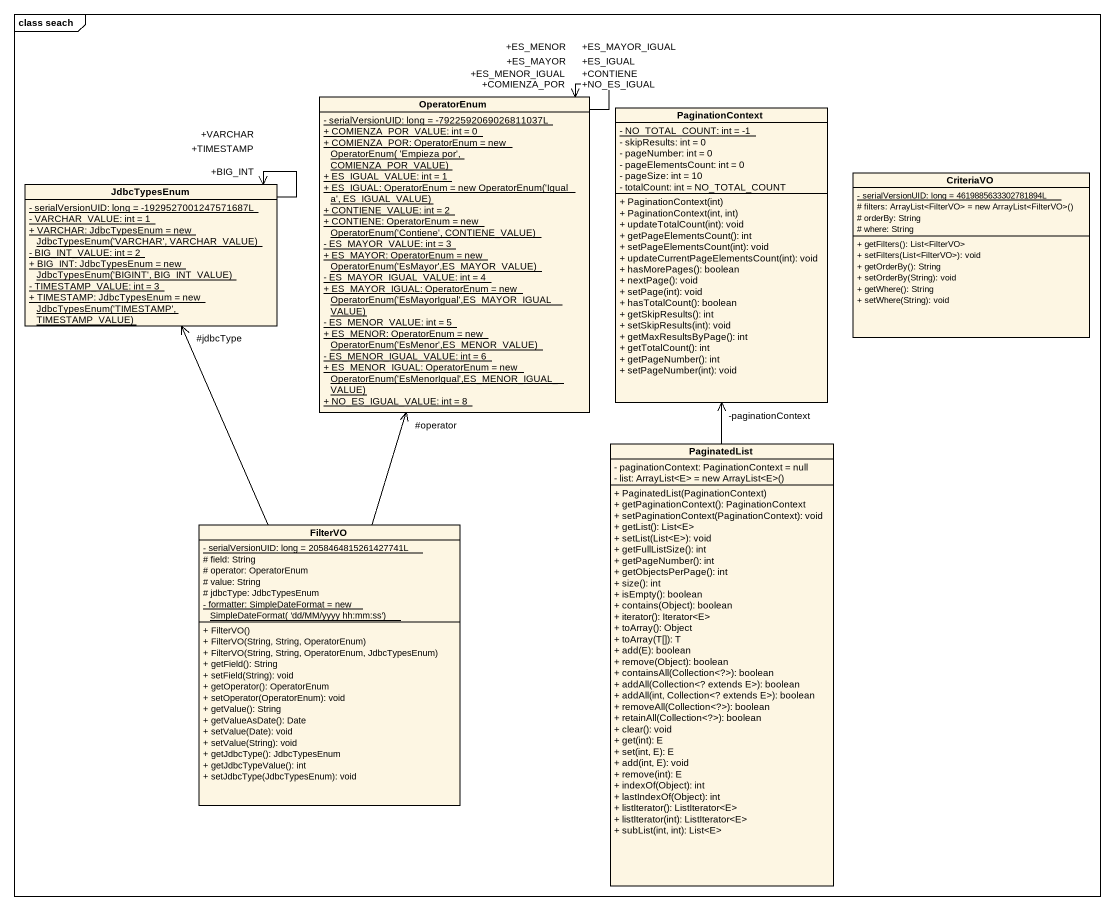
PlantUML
@startuml
mainframe class seach
hide circle
hide empty members
skinparam classAttributeIconSize 0
class OperatorEnum {
  {static} - serialVersionUID: long = -7922592069026811037L
  {static} + COMIENZA_POR_VALUE: int = 0
  {static} {field} + COMIENZA_POR: OperatorEnum = new OperatorEnum( 'Empieza por', COMIENZA_POR_VALUE)
  {static} + ES_IGUAL_VALUE: int = 1
  {static} {field} + ES_IGUAL: OperatorEnum = new OperatorEnum('Igual a', ES_IGUAL_VALUE)
  {static} + CONTIENE_VALUE: int = 2
  {static} {field} + CONTIENE: OperatorEnum = new OperatorEnum('Contiene', CONTIENE_VALUE)
  {static} - ES_MAYOR_VALUE: int = 3
  {static} {field} + ES_MAYOR: OperatorEnum = new OperatorEnum('EsMayor',ES_MAYOR_VALUE)
  {static} - ES_MAYOR_IGUAL_VALUE: int = 4
  {static} {field} + ES_MAYOR_IGUAL: OperatorEnum = new OperatorEnum('EsMayorIgual',ES_MAYOR_IGUAL_VALUE)
  {static} - ES_MENOR_VALUE: int = 5
  {static} {field} + ES_MENOR: OperatorEnum = new OperatorEnum('EsMenor',ES_MENOR_VALUE)
  {static} - ES_MENOR_IGUAL_VALUE: int = 6
  {static} {field} + ES_MENOR_IGUAL: OperatorEnum = new OperatorEnum('EsMenorIgual',ES_MENOR_IGUAL_VALUE)
  {static} + NO_ES_IGUAL_VALUE: int = 8
}
class PaginationContext {
  {static} - NO_TOTAL_COUNT: int = -1
  - skipResults: int = 0
  - pageNumber: int = 0
  - pageElementsCount: int = 0
  - pageSize: int = 10
  - totalCount: int = NO_TOTAL_COUNT
  + PaginationContext(int)
  + PaginationContext(int, int)
  + updateTotalCount(int): void
  + getPageElementsCount(): int
  + setPageElementsCount(int): void
  + updateCurrentPageElementsCount(int): void
  + hasMorePages(): boolean
  + nextPage(): void
  + setPage(int): void
  + hasTotalCount(): boolean
  + getSkipResults(): int
  + setSkipResults(int): void
  + getMaxResultsByPage(): int
  + getTotalCount(): int
  + getPageNumber(): int
  + setPageNumber(int): void
}
class CriteriaVO {
  {static} - serialVersionUID: long = 4619885633302781894L
  {field} # filters: ArrayList<FilterVO> = new ArrayList<FilterVO>()
  # orderBy: String
  # where: String
  + getFilters(): List<FilterVO>
  + setFilters(List<FilterVO>): void
  + getOrderBy(): String
  + setOrderBy(String): void
  + getWhere(): String
  + setWhere(String): void
}
class JdbcTypesEnum {
  {static} - serialVersionUID: long = -1929527001247571687L
  {static} - VARCHAR_VALUE: int = 1
  {static} {field} + VARCHAR: JdbcTypesEnum = new JdbcTypesEnum('VARCHAR', VARCHAR_VALUE)
  {static} - BIG_INT_VALUE: int = 2
  {static} {field} + BIG_INT: JdbcTypesEnum = new JdbcTypesEnum('BIGINT', BIG_INT_VALUE)
  {static} - TIMESTAMP_VALUE: int = 3
  {static} {field} + TIMESTAMP: JdbcTypesEnum = new JdbcTypesEnum('TIMESTAMP', TIMESTAMP_VALUE)
}
class PaginatedList {
  - paginationContext: PaginationContext = null
  {field} - list: ArrayList<E> = new ArrayList<E>()
  + PaginatedList(PaginationContext)
  + getPaginationContext(): PaginationContext
  + setPaginationContext(PaginationContext): void
  + getList(): List<E>
  + setList(List<E>): void
  + getFullListSize(): int
  + getPageNumber(): int
  + getObjectsPerPage(): int
  + size(): int
  + isEmpty(): boolean
  + contains(Object): boolean
  + iterator(): Iterator<E>
  + toArray(): Object
  + toArray(T[]): T
  + add(E): boolean
  + remove(Object): boolean
  + containsAll(Collection<?>): boolean
  + addAll(Collection<? extends E>): boolean
  + addAll(int, Collection<? extends E>): boolean
  + removeAll(Collection<?>): boolean
  + retainAll(Collection<?>): boolean
  + clear(): void
  + get(int): E
  + set(int, E): E
  + add(int, E): void
  + remove(int): E
  + indexOf(Object): int
  + lastIndexOf(Object): int
  + listIterator(): ListIterator<E>
  + listIterator(int): ListIterator<E>
  + subList(int, int): List<E>
}
class FilterVO {
  {static} - serialVersionUID: long = 2058464815261427741L
  # field: String
  # operator: OperatorEnum
  # value: String
  # jdbcType: JdbcTypesEnum
  {static} {field} - formatter: SimpleDateFormat = new SimpleDateFormat( 'dd/MM/yyyy hh:mm:ss')
  + FilterVO()
  + FilterVO(String, String, OperatorEnum)
  + FilterVO(String, String, OperatorEnum, JdbcTypesEnum)
  + getField(): String
  + setField(String): void
  + getOperator(): OperatorEnum
  + setOperator(OperatorEnum): void
  + getValue(): String
  + getValueAsDate(): Date
  + setValue(Date): void
  + setValue(String): void
  + getJdbcType(): JdbcTypesEnum
  + getJdbcTypeValue(): int
  + setJdbcType(JdbcTypesEnum): void
}
OperatorEnum --> "+COMIENZA_POR" OperatorEnum
OperatorEnum --> "+CONTIENE" OperatorEnum
OperatorEnum --> "+ES_IGUAL" OperatorEnum
OperatorEnum --> "+ES_MAYOR" OperatorEnum
OperatorEnum --> "+ES_MAYOR_IGUAL" OperatorEnum
OperatorEnum --> "+ES_MENOR" OperatorEnum
OperatorEnum --> "+ES_MENOR_IGUAL" OperatorEnum
OperatorEnum --> "+NO_ES_IGUAL" OperatorEnum
JdbcTypesEnum --> "+BIG_INT" JdbcTypesEnum
JdbcTypesEnum --> "+TIMESTAMP" JdbcTypesEnum
JdbcTypesEnum --> "+VARCHAR" JdbcTypesEnum
PaginatedList -up-> "-paginationContext" PaginationContext
FilterVO -up-> "#operator" OperatorEnum
FilterVO -up-> "#jdbcType" JdbcTypesEnum
@enduml
